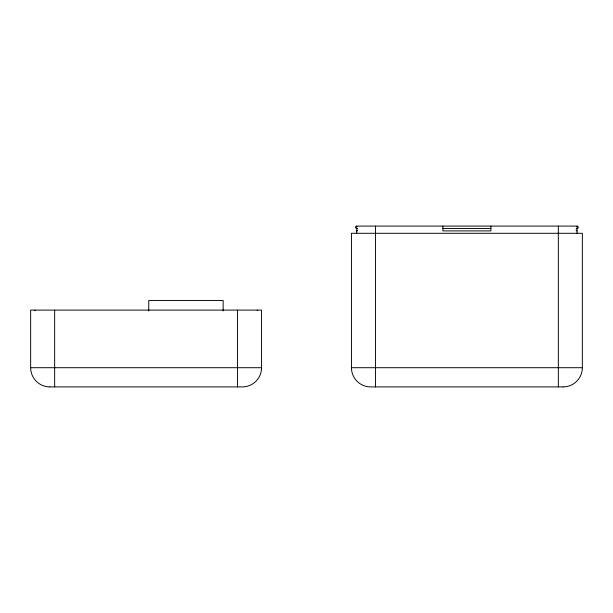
<?xml version="1.0" encoding="UTF-8"?>
<svg xmlns="http://www.w3.org/2000/svg" width="613" height="613" viewBox="0 0 613 613"><rect width="100%" height="100%" fill="white"/><g stroke="black" fill="none" stroke-linecap="round" stroke-linejoin="round"><path stroke-width="0.92" d="M357.655 228.94A1.203 1.203 0 0 0 356.72 228.488A1.203 1.203 0 0 1 355.525 227.293A1.203 1.203 0 0 1 356.72 226.09L577.071 226.09A1.203 1.203 0 0 1 578.266 227.293A1.203 1.203 0 0 1 577.071 228.488A1.203 1.203 0 0 0 576.136 228.94M442.892 228.488L490.898 228.488M30.65 367.708L261.559 367.708L261.559 310.101L30.65 310.101L30.65 367.708A19.202 19.202 0 0 0 49.852 386.91M351.441 367.708L582.35 367.708L582.35 233.292L351.441 233.292L351.441 367.708A19.202 19.202 0 0 0 370.643 386.91L563.132 386.91M49.868 386.91L242.342 386.91A19.202 19.202 0 0 0 261.559 367.708M577.071 226.09L577.071 233.292M558.343 226.09L558.343 386.91M490.898 226.09L490.898 230.894L442.892 230.894L442.892 226.09M375.447 226.09L375.447 386.91M356.72 226.09L356.72 233.292M257.238 310.101L257.238 310.553M237.553 310.101L237.553 386.91M223.155 310.921L223.155 300.5L148.744 300.5L148.744 310.921M54.657 310.101L54.657 386.91M34.972 310.101L34.972 310.553M357.663 230.434A1.203 1.203 0 0 1 356.72 230.894M577.071 230.894A1.203 1.203 0 0 1 576.128 230.434M582.35 367.708A19.202 19.202 0 0 1 563.148 386.91"/></g></svg>
